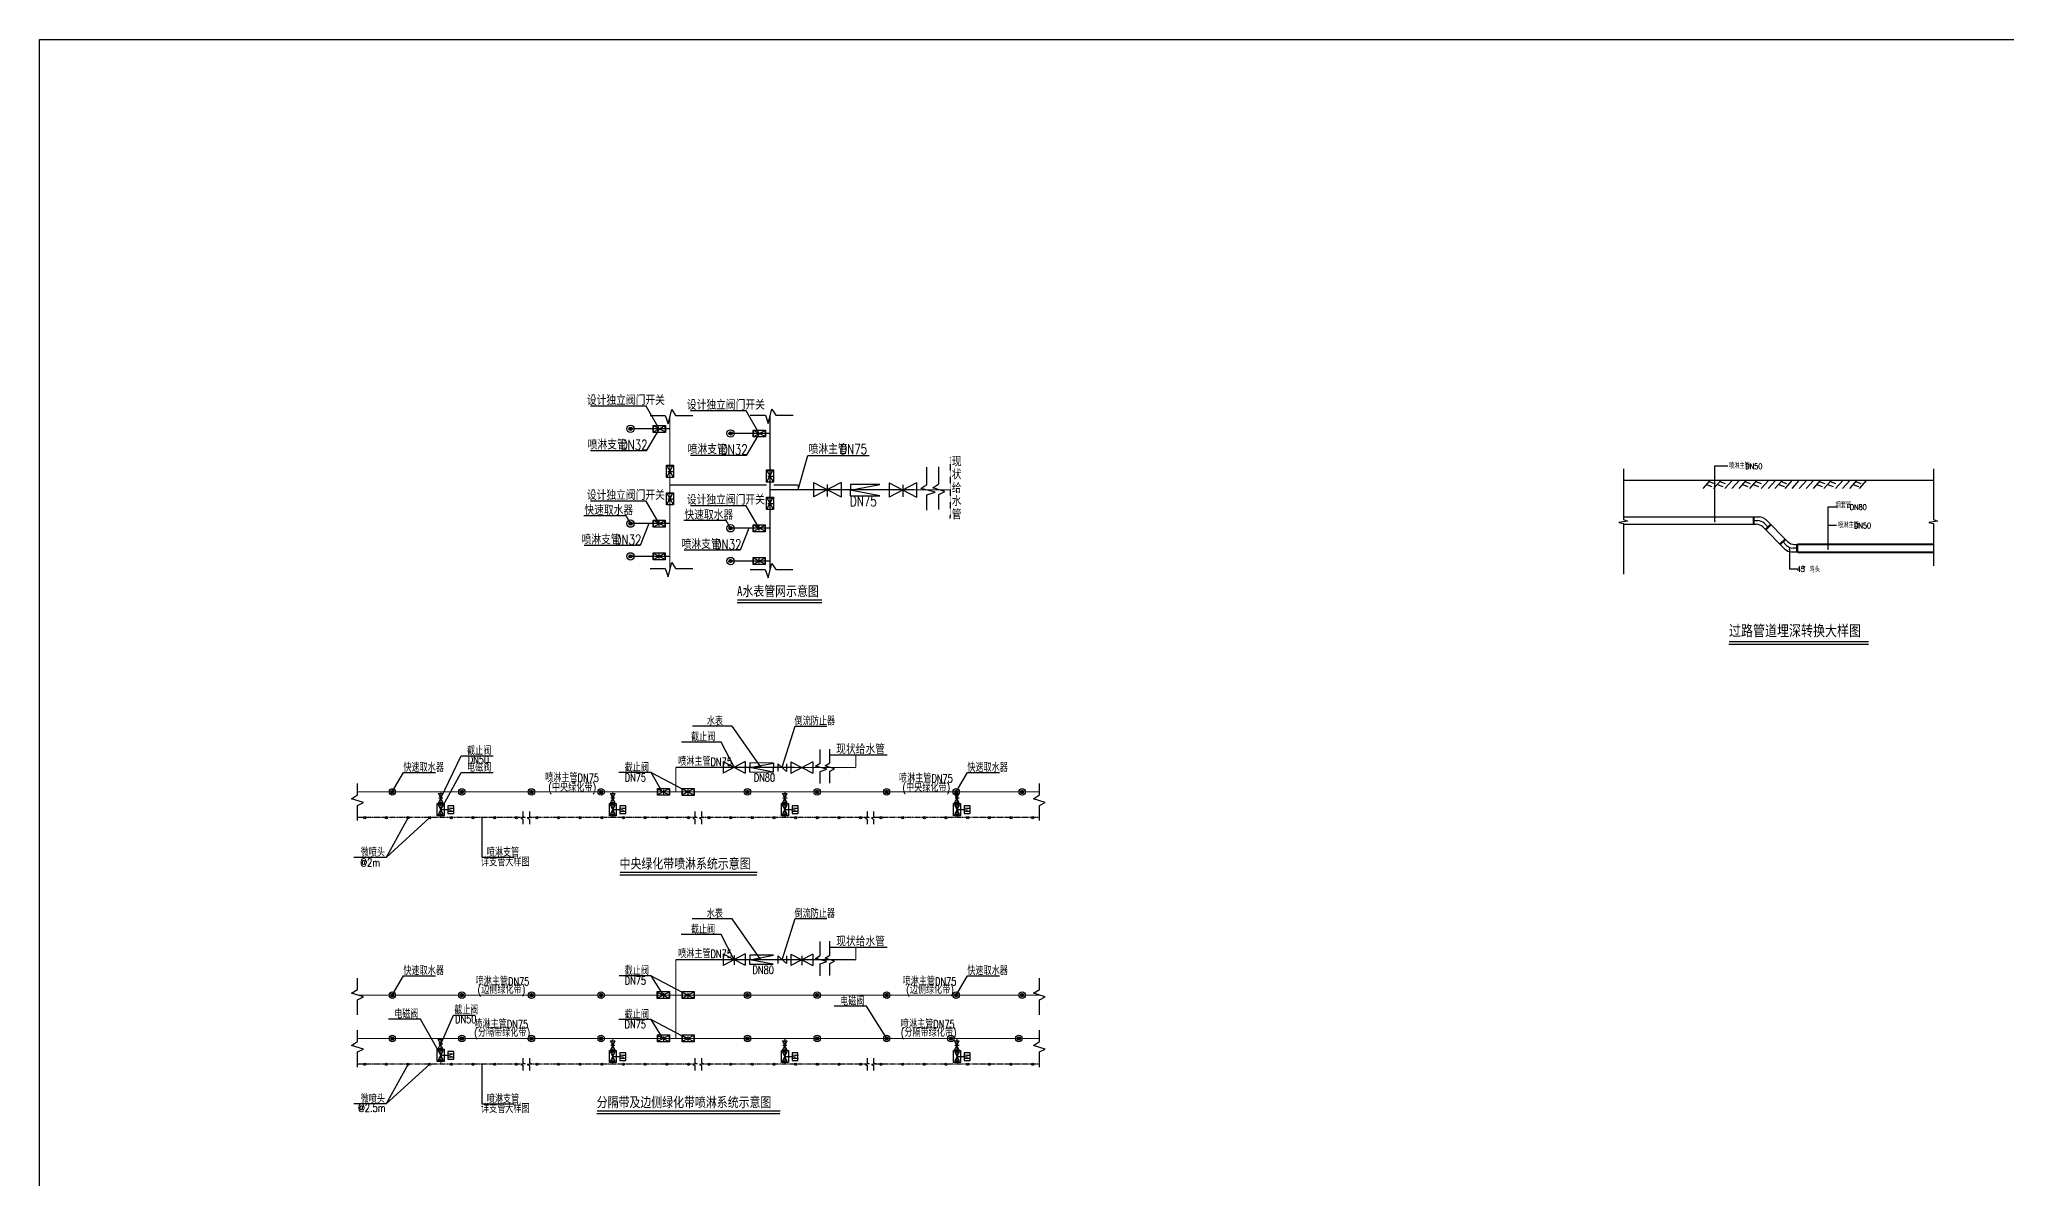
# Model space of a CAD drawing. Extents: x 230931 to 417685, y -478674 to -417189.
# Drawn here: x 274467 to 327573, y -447931 to -417189 of the extents above; entities that cross this region are included whole.
import ezdxf
from ezdxf.enums import TextEntityAlignment as Align

# ---------------------------------------------------------------- set-up
doc = ezdxf.new("R2010")
doc.units = 0
doc.header["$LTSCALE"] = 10
doc.linetypes.add('DASHED2', pattern=[0.375, 0.25, -0.125])
for name, color, linetype in [('G-给水', 1, 'CONTINUOUS'), ('xy', 8, 'CONTINUOUS'), ('供水', 6, 'CONTINUOUS'), ('喷淋', 5, 'CONTINUOUS'), ('喷淋主管', 6, 'CONTINUOUS'), ('喷淋文字', 7, 'CONTINUOUS'), ('喷淋管', 4, 'CONTINUOUS'), ('园建', 1, 'CONTINUOUS'), ('图框', 7, 'CONTINUOUS'), ('文字', 7, 'CONTINUOUS')]:
    doc.layers.add(name, color=color, linetype=linetype)
doc.styles.add('HT', font='SIMHEI.TTF', dxfattribs={"width": 0.8})
doc.styles.add('HZTXT', font='txt_hzdx.shx', dxfattribs={"width": 0.6, "bigfont": 'hztxt.shx'})
doc.styles.add('ROMANE', font='romans.shx', dxfattribs={"width": 0.75, "height": 2, "bigfont": 'hztxt.shx'})
doc.styles.get("Standard").update_dxf_attribs({"font": 'simplex1.shx', "width": 0.7, "bigfont": 'hztxt.shx'})

msp = doc.modelspace()

# ---------------------------------------------------------------- hatches: boundary and pattern name
at = {"layer": '供水'}
h = msp.add_hatch(color=256, dxfattribs=at)
h.paths.add_polyline_path([(297156, -429505), (296358, -429350), (297157, -429202)], flags=16)
h.paths.add_polyline_path([(296358, -429350), (297157, -429202), (297156, -429505)])
h = msp.add_hatch(color=256, dxfattribs=at)
h.paths.add_polyline_path([(294280, -436959), (293642, -436836), (294281, -436717)], flags=16)
h.paths.add_polyline_path([(293642, -436836), (294281, -436717), (294280, -436959)])
h = msp.add_hatch(color=256, dxfattribs=at)
h.paths.add_polyline_path([(294280, -442147), (293642, -442023), (294281, -441905)], flags=16)
h.paths.add_polyline_path([(293642, -442023), (294281, -441905), (294280, -442147)])
at = {"layer": '园建'}
h = msp.add_hatch(dxfattribs=at)
h.set_pattern_fill('ANGLE', color=256, style=0)
h.set_pattern_definition([(0, (0, 5483.088), (0, 6.985), [5.08, -1.905]), (90, (0, 5483.088), (-6.985, 4e-16), [5.08, -1.905])])
edge = h.paths.add_edge_path()
edge.add_arc((283995, -437496), 42.2, 0, 360)
h = msp.add_hatch(dxfattribs=at)
h.set_pattern_fill('ANGLE', color=256, style=0)
h.set_pattern_definition([(0, (1877.967, 5483.088), (0, 6.985), [5.08, -1.905]), (90, (1877.967, 5483.088), (-6.985, 4e-16), [5.08, -1.905])])
edge = h.paths.add_edge_path()
edge.add_arc((285873, -437496), 42.2, 0, 360)
h = msp.add_hatch(dxfattribs=at)
h.set_pattern_fill('ANGLE', color=256, style=0)
h.set_pattern_definition([(0, (3755.934, 5483.088), (0, 6.985), [5.08, -1.905]), (90, (3755.934, 5483.088), (-6.985, 4e-16), [5.08, -1.905])])
edge = h.paths.add_edge_path()
edge.add_arc((287751, -437496), 42.2, 0, 360)
h = msp.add_hatch(dxfattribs=at)
h.set_pattern_fill('ANGLE', color=256, style=0)
h.set_pattern_definition([(0, (5633.9015, 5483.088), (0, 6.985), [5.08, -1.905]), (90, (5633.9015, 5483.088), (-6.985, 4e-16), [5.08, -1.905])])
edge = h.paths.add_edge_path()
edge.add_arc((289629, -437496), 42.2, 0, 360)
h = msp.add_hatch(dxfattribs=at)
h.set_pattern_fill('ANGLE', color=256, style=0)
h.set_pattern_definition([(0, (9589.7075, 5483.088), (0, 6.985), [5.08, -1.905]), (90, (9589.7075, 5483.088), (-6.985, 4e-16), [5.08, -1.905])])
edge = h.paths.add_edge_path()
edge.add_arc((293584, -437496), 42.2, 0, 360)
h = msp.add_hatch(dxfattribs=at)
h.set_pattern_fill('ANGLE', color=256, style=0)
h.set_pattern_definition([(0, (11467.6746, 5483.088), (0, 6.985), [5.08, -1.905]), (90, (11467.6746, 5483.088), (-6.985, 4e-16), [5.08, -1.905])])
edge = h.paths.add_edge_path()
edge.add_arc((295462, -437496), 42.2, 0, 360)
h = msp.add_hatch(dxfattribs=at)
h.set_pattern_fill('ANGLE', color=256, style=0)
h.set_pattern_definition([(0, (13345.642, 5483.088), (0, 6.985), [5.08, -1.905]), (90, (13345.642, 5483.088), (-6.985, 4e-16), [5.08, -1.905])])
edge = h.paths.add_edge_path()
edge.add_arc((297340, -437496), 42.2, 0, 360)
h = msp.add_hatch(dxfattribs=at)
h.set_pattern_fill('ANGLE', color=256, style=0)
h.set_pattern_definition([(0, (15223.609, 5483.088), (0, 6.985), [5.08, -1.905]), (90, (15223.609, 5483.088), (-6.985, 4e-16), [5.08, -1.905])])
edge = h.paths.add_edge_path()
edge.add_arc((299218, -437496), 42.2, 0, 360)
h = msp.add_hatch(dxfattribs=at)
h.set_pattern_fill('ANGLE', color=256, style=0)
h.set_pattern_definition([(0, (17001.0264, 5483.088), (0, 6.985), [5.08, -1.905]), (90, (17001.0264, 5483.088), (-6.985, 4e-16), [5.08, -1.905])])
edge = h.paths.add_edge_path()
edge.add_arc((300996, -437496), 42.2, 0, 360)
h = msp.add_hatch(dxfattribs=at)
h.set_pattern_fill('ANGLE', color=256, style=0)
h.set_pattern_definition([(0, (0, 0), (0, 6.985), [5.08, -1.905]), (90, (0, 0), (-6.985, 4e-16), [5.08, -1.905])])
edge = h.paths.add_edge_path()
edge.add_arc((283995, -442979), 42.2, 0, 360)
h = msp.add_hatch(dxfattribs=at)
h.set_pattern_fill('ANGLE', color=256, style=0)
h.set_pattern_definition([(0, (1877.967, 0), (0, 6.985), [5.08, -1.905]), (90, (1877.967, 0), (-6.985, 4e-16), [5.08, -1.905])])
edge = h.paths.add_edge_path()
edge.add_arc((285873, -442979), 42.2, 0, 360)
h = msp.add_hatch(dxfattribs=at)
h.set_pattern_fill('ANGLE', color=256, style=0)
h.set_pattern_definition([(0, (3755.934, 0), (0, 6.985), [5.08, -1.905]), (90, (3755.934, 0), (-6.985, 4e-16), [5.08, -1.905])])
edge = h.paths.add_edge_path()
edge.add_arc((287751, -442979), 42.2, 0, 360)
h = msp.add_hatch(dxfattribs=at)
h.set_pattern_fill('ANGLE', color=256, style=0)
h.set_pattern_definition([(0, (5633.9015, 0), (0, 6.985), [5.08, -1.905]), (90, (5633.9015, 0), (-6.985, 4e-16), [5.08, -1.905])])
edge = h.paths.add_edge_path()
edge.add_arc((289629, -442979), 42.2, 0, 360)
h = msp.add_hatch(dxfattribs=at)
h.set_pattern_fill('ANGLE', color=256, style=0)
h.set_pattern_definition([(0, (9589.7075, 0), (0, 6.985), [5.08, -1.905]), (90, (9589.7075, 0), (-6.985, 4e-16), [5.08, -1.905])])
edge = h.paths.add_edge_path()
edge.add_arc((293584, -442979), 42.2, 0, 360)
h = msp.add_hatch(dxfattribs=at)
h.set_pattern_fill('ANGLE', color=256, style=0)
h.set_pattern_definition([(0, (11467.6746, 0), (0, 6.985), [5.08, -1.905]), (90, (11467.6746, 0), (-6.985, 4e-16), [5.08, -1.905])])
edge = h.paths.add_edge_path()
edge.add_arc((295462, -442979), 42.2, 0, 360)
h = msp.add_hatch(dxfattribs=at)
h.set_pattern_fill('ANGLE', color=256, style=0)
h.set_pattern_definition([(0, (13345.642, 0), (0, 6.985), [5.08, -1.905]), (90, (13345.642, 0), (-6.985, 4e-16), [5.08, -1.905])])
edge = h.paths.add_edge_path()
edge.add_arc((297340, -442979), 42.2, 0, 360)
h = msp.add_hatch(dxfattribs=at)
h.set_pattern_fill('ANGLE', color=256, style=0)
h.set_pattern_definition([(0, (15223.609, 0), (0, 6.985), [5.08, -1.905]), (90, (15223.609, 0), (-6.985, 4e-16), [5.08, -1.905])])
edge = h.paths.add_edge_path()
edge.add_arc((299218, -442979), 42.2, 0, 360)
h = msp.add_hatch(dxfattribs=at)
h.set_pattern_fill('ANGLE', color=256, style=0)
h.set_pattern_definition([(0, (17001.0264, 0), (0, 6.985), [5.08, -1.905]), (90, (17001.0264, 0), (-6.985, 4e-16), [5.08, -1.905])])
edge = h.paths.add_edge_path()
edge.add_arc((300996, -442979), 42.2, 0, 360)
h = msp.add_hatch(dxfattribs=at)
h.set_pattern_fill('ANGLE', color=256, style=0)
h.set_pattern_definition([(0, (0, -1170.79), (0, 6.985), [5.08, -1.905]), (90, (0, -1170.79), (-6.985, 4e-16), [5.08, -1.905])])
edge = h.paths.add_edge_path()
edge.add_arc((283995, -444150), 42.2, 0, 360)
h = msp.add_hatch(dxfattribs=at)
h.set_pattern_fill('ANGLE', color=256, style=0)
h.set_pattern_definition([(0, (1877.967, -1170.79), (0, 6.985), [5.08, -1.905]), (90, (1877.967, -1170.79), (-6.985, 4e-16), [5.08, -1.905])])
edge = h.paths.add_edge_path()
edge.add_arc((285873, -444150), 42.2, 0, 360)
h = msp.add_hatch(dxfattribs=at)
h.set_pattern_fill('ANGLE', color=256, style=0)
h.set_pattern_definition([(0, (3755.934, -1170.79), (0, 6.985), [5.08, -1.905]), (90, (3755.934, -1170.79), (-6.985, 4e-16), [5.08, -1.905])])
edge = h.paths.add_edge_path()
edge.add_arc((287751, -444150), 42.2, 0, 360)
h = msp.add_hatch(dxfattribs=at)
h.set_pattern_fill('ANGLE', color=256, style=0)
h.set_pattern_definition([(0, (5633.9015, -1170.79), (0, 6.985), [5.08, -1.905]), (90, (5633.9015, -1170.79), (-6.985, 4e-16), [5.08, -1.905])])
edge = h.paths.add_edge_path()
edge.add_arc((289629, -444150), 42.2, 0, 360)
h = msp.add_hatch(dxfattribs=at)
h.set_pattern_fill('ANGLE', color=256, style=0)
h.set_pattern_definition([(0, (9589.7075, -1170.79), (0, 6.985), [5.08, -1.905]), (90, (9589.7075, -1170.79), (-6.985, 4e-16), [5.08, -1.905])])
edge = h.paths.add_edge_path()
edge.add_arc((293584, -444150), 42.2, 0, 360)
h = msp.add_hatch(dxfattribs=at)
h.set_pattern_fill('ANGLE', color=256, style=0)
h.set_pattern_definition([(0, (11467.6746, -1170.79), (0, 6.985), [5.08, -1.905]), (90, (11467.6746, -1170.79), (-6.985, 4e-16), [5.08, -1.905])])
edge = h.paths.add_edge_path()
edge.add_arc((295462, -444150), 42.2, 0, 360)
h = msp.add_hatch(dxfattribs=at)
h.set_pattern_fill('ANGLE', color=256, style=0)
h.set_pattern_definition([(0, (13345.642, -1170.79), (0, 6.985), [5.08, -1.905]), (90, (13345.642, -1170.79), (-6.985, 4e-16), [5.08, -1.905])])
edge = h.paths.add_edge_path()
edge.add_arc((297340, -444150), 42.2, 0, 360)
h = msp.add_hatch(dxfattribs=at)
h.set_pattern_fill('ANGLE', color=256, style=0)
h.set_pattern_definition([(0, (15079.089, -1170.79), (0, 6.985), [5.08, -1.905]), (90, (15079.089, -1170.79), (-6.985, 4e-16), [5.08, -1.905])])
edge = h.paths.add_edge_path()
edge.add_arc((299074, -444150), 42.2, 0, 360)
h = msp.add_hatch(dxfattribs=at)
h.set_pattern_fill('ANGLE', color=256, style=0)
h.set_pattern_definition([(0, (16911.3234, -1170.79), (0, 6.985), [5.08, -1.905]), (90, (16911.3234, -1170.79), (-6.985, 4e-16), [5.08, -1.905])])
edge = h.paths.add_edge_path()
edge.add_arc((300906, -444150), 42.2, 0, 360)
at = {"layer": '图框', "linetype": 'Continuous'}
h = msp.add_hatch(color=256, dxfattribs=at)
edge = h.paths.add_edge_path()
edge.add_arc((290426, -427696), 43.7, 0, 360)
h = msp.add_hatch(color=256, dxfattribs=at)
edge = h.paths.add_edge_path()
edge.add_arc((293126, -427822), 43.7, 0, 360)
h = msp.add_hatch(color=256, dxfattribs=at)
edge = h.paths.add_edge_path()
edge.add_arc((290426, -430256), 43.7, 0, 360)
h = msp.add_hatch(color=256, dxfattribs=at)
edge = h.paths.add_edge_path()
edge.add_arc((293126, -430382), 43.7, 0, 360)
h = msp.add_hatch(color=256, dxfattribs=at)
edge = h.paths.add_edge_path()
edge.add_arc((290426, -431140), 43.7, 0, 360)
h = msp.add_hatch(color=256, dxfattribs=at)
edge = h.paths.add_edge_path()
edge.add_arc((293126, -431266), 43.7, 0, 360)

# ---------------------------------------------------------------- linework, layer by layer
at = {"layer": 'G-给水', "linetype": 'DASHED2', "ltscale": 0.001}
msp.add_line((299054, -428471, -27857075), (299049, -430115, -32366160), dxfattribs=at)
at = {"layer": 'xy'}
for p, q in [((319571, -429086), (319369, -429306)), ((319863, -429086), (319661, -429306)), ((320171, -429086), (319969, -429306)), ((320359, -429086), (320157, -429306)), ((320541, -429086), (320339, -429306)), ((320833, -429086), (320631, -429306)), ((321151, -429086), (320949, -429306)), ((321339, -429086), (321137, -429306)), ((321521, -429086), (321319, -429306)), ((321784, -429086), (321582, -429306)), ((321972, -429086), (321770, -429306)), ((322178, -429086), (321976, -429306)), ((322366, -429086), (322164, -429306)), ((322548, -429086), (322346, -429306)), ((322840, -429086), (322638, -429306)), ((323158, -429086), (322956, -429306)), ((323346, -429086), (323144, -429306)), ((323528, -429086), (323326, -429306)), ((323791, -429086), (323589, -429306)), ((319470, -429196), (319616, -429250)), ((319537, -429123), (319683, -429177)), ((319762, -429196), (319908, -429250)), ((319829, -429123), (319975, -429177)), ((320440, -429196), (320586, -429250)), ((320507, -429123), (320653, -429177)), ((320732, -429196), (320878, -429250)), ((320799, -429123), (320944, -429177)), ((321420, -429196), (321565, -429250)), ((321487, -429123), (321632, -429177)), ((322447, -429196), (322593, -429250)), ((322514, -429123), (322660, -429177)), ((322739, -429196), (322885, -429250)), ((322806, -429123), (322951, -429177)), ((323427, -429196), (323572, -429250)), ((323494, -429123), (323639, -429177))]:
    msp.add_line(p, q, dxfattribs=at)
at = {"layer": '供水'}
for p, q in [((296359, -429199, 0), (296357, -429502, 0)), ((296357, -429502, 0), (297156, -429505, 0)), ((296358, -429350, 0), (297157, -429202, 0)), ((297156, -429505, 0), (296358, -429350, 0)), ((297157, -429202, 0), (296359, -429199, 0)), ((293642, -436715, -3170333), (293641, -436957, -3170333)), ((293641, -436957, -3170333), (294280, -436959, -3170333)), ((294281, -436717, -3170333), (293642, -436715, -3170333)), ((293642, -436836, -3170333), (294281, -436717, -3170333)), ((294280, -436959, -3170333), (293642, -436836, -3170333)), ((293642, -441902, -3170333), (293641, -442144, -3170333)), ((293641, -442144, -3170333), (294280, -442147, -3170333)), ((294281, -441905, -3170333), (293642, -441902, -3170333)), ((293642, -442023, -3170333), (294281, -441905, -3170333)), ((294280, -442147, -3170333), (293642, -442023, -3170333))]:
    msp.add_line(p, q, dxfattribs=at)
at = {"layer": '供水', "elevation": -3170333}
msp.add_lwpolyline([(294281, -436717), (294280, -436959)], dxfattribs=at)
at = {"layer": '喷淋', "color": 0}
for p, q in [((295366, -429146, 0), (296109, -429532, 0)), ((295366, -429146, 0), (295368, -429535, 0)), ((296107, -429143, 0), (295368, -429535, 0)), ((295736, -429202, 0), (295737, -429520, 0)), ((296107, -429143, 0), (296109, -429532, 0)), ((297403, -429155, 0), (298146, -429541, 0)), ((297403, -429155, 0), (297405, -429544, 0)), ((298144, -429152, 0), (297405, -429544, 0)), ((297773, -429211, 0), (297774, -429529, 0)), ((298144, -429152, 0), (298146, -429541, 0)), ((292928, -436678, -3170333), (293522, -436987, -3170333)), ((292928, -436678, -3170333), (292929, -436989, -3170333)), ((293521, -436676, -3170333), (292929, -436989, -3170333)), ((293521, -436676, -3170333), (293522, -436987, -3170333)), ((294752, -436685, -3170333), (295346, -436994, -3170333)), ((294752, -436685, -3170333), (294753, -436996, -3170333)), ((295345, -436683, -3170333), (294753, -436996, -3170333)), ((295345, -436683, -3170333), (295346, -436994, -3170333)), ((292928, -441866, -3170333), (293522, -442174, -3170333)), ((292928, -441866, -3170333), (292929, -442177, -3170333)), ((293521, -441863, -3170333), (292929, -442177, -3170333)), ((293224, -441911, -3170333), (293225, -442165, -3170333)), ((293521, -441863, -3170333), (293522, -442174, -3170333)), ((294752, -441873, -3170333), (295346, -442181, -3170333)), ((294752, -441873, -3170333), (294753, -442184, -3170333)), ((295345, -441870, -3170333), (294753, -442184, -3170333)), ((295047, -441918, -3170333), (295049, -442172, -3170333)), ((295345, -441870, -3170333), (295346, -442181, -3170333))]:
    msp.add_line(p, q, dxfattribs=at)
for points in [[(294634, -436735), (294634, -436942), (294404, -436735), (294404, -436939)], [(294634, -441922), (294634, -442129), (294404, -441922), (294404, -442127)]]:
    msp.add_lwpolyline(points, dxfattribs=at)
at = {"layer": '喷淋主管', "color": 0}
for p, q in [((317229, -429086), (325594, -429086)), ((317229, -430076), (320897, -430076)), ((321670, -430746), (321072, -430149)), ((317231, -430274), (320815, -430274)), ((321588, -430944), (320990, -430347)), ((321763, -431017), (325596, -431017)), ((321845, -430819), (325596, -430819))]:
    msp.add_line(p, q, dxfattribs=at)
for centre, major_axis, start_param, end_param in [((320897, -430324), (-247, 0), 3.925879, 4.711277), ((320815, -430522), (-247, 0), 3.927377, 4.712776), ((321763, -430769), (-248, 0), 0.785192, 1.570591), ((321845, -430571), (-247, 0), 0.784287, 1.569685)]:
    msp.add_ellipse(centre, major_axis=major_axis, ratio=1, start_param=start_param, end_param=end_param, dxfattribs=at)
at = {"layer": '喷淋文字'}
for p, q in [((290954, -427338), (291362, -427338)), ((291362, -427338), (291440, -427566)), ((291440, -427566), (291538, -427179)), ((291538, -427179), (291643, -427338)), ((291643, -427338), (292109, -427338)), ((293656, -427327), (294065, -427327)), ((294065, -427327), (294143, -427556)), ((294143, -427556), (294241, -427169)), ((294241, -427169), (294346, -427327)), ((294346, -427327), (294812, -427327)), ((291034, -427604, -22656312), (291365, -427604, -22656312)), ((291034, -427793, -22656312), (291034, -427604, -22656312)), ((291365, -427793, -22656312), (291034, -427793, -22656312)), ((291356, -427778), (291044, -427616)), ((293734, -427730, -22656312), (294065, -427730, -22656312)), ((293734, -427918, -22656312), (293734, -427730, -22656312)), ((294065, -427918, -22656312), (293734, -427918, -22656312)), ((294057, -427903), (293744, -427741)), ((291393, -429010, -22656312), (291393, -428683, -22656312)), ((291393, -428683, -22656312), (291582, -428683, -22656312)), ((291581, -429010, -22656312), (291393, -429010, -22656312)), ((291408, -429006), (291572, -429005)), ((291582, -428683, -22656312), (291581, -429010, -22656312)), ((294094, -429135, -22656312), (294094, -428809, -22656312)), ((294094, -428809, -22656312), (294282, -428809, -22656312)), ((294282, -428809, -22656312), (294282, -429135, -22656312)), ((298423, -429200, -32366160), (298423, -428734, -32366160)), ((298748, -429186, -32366160), (298748, -428721, -32366160)), ((317229, -428782), (317229, -430145)), ((325594, -428782), (325594, -430145)), ((291393, -429747, -22656312), (291393, -429421, -22656312)), ((291393, -429421, -22656312), (291582, -429421, -22656312)), ((291582, -429421, -22656312), (291581, -429747, -22656312)), ((294282, -429135, -22656312), (294094, -429135, -22656312)), ((294094, -429873, -22656312), (294094, -429546, -22656312)), ((294094, -429546, -22656312), (294282, -429546, -22656312)), ((294109, -429131), (294272, -429130)), ((294282, -429546, -22656312), (294282, -429873, -22656312)), ((298265, -429305, -32366160), (298423, -429200, -32366160)), ((298651, -429403, -32366160), (298265, -429305, -32366160)), ((298423, -429481, -32366160), (298651, -429403, -32366160)), ((298423, -429889, -32366160), (298423, -429481, -32366160)), ((298589, -429292, -32366160), (298748, -429186, -32366160)), ((298908, -429390, -32366160), (298589, -429292, -32366160)), ((298748, -429467, -32366160), (298908, -429390, -32366160)), ((298748, -429876, -32366160), (298748, -429467, -32366160)), ((291581, -429747, -22656312), (291393, -429747, -22656312)), ((291408, -429743, 0), (291572, -429742, 0)), ((294282, -429873, -22656312), (294094, -429873, -22656312)), ((294109, -429869, 0), (294272, -429868, 0)), ((317229, -430145), (317340, -430187)), ((320726, -430076), (320726, -430274)), ((320751, -430076), (320751, -430274)), ((325594, -430145), (325705, -430187)), ((291034, -430164, -22656312), (291360, -430164, -22656312)), ((291034, -430352, -22656312), (291034, -430164, -22656312)), ((291360, -430352, -22656312), (291034, -430352, -22656312)), ((291356, -430337, 0), (291355, -430174, 0)), ((291360, -430164, -22656312), (291360, -430352, -22656312)), ((293734, -430289, -22656312), (294061, -430289, -22656312)), ((293734, -430478, -22656312), (293734, -430289, -22656312)), ((294061, -430478, -22656312), (293734, -430478, -22656312)), ((294057, -430463, 0), (294056, -430299, 0)), ((294061, -430289, -22656312), (294061, -430478, -22656312)), ((317340, -430187), (317106, -430226)), ((317106, -430226), (317231, -430250)), ((317231, -430250), (317231, -431618)), ((320751, -430175), (320856, -430175)), ((321125, -430342), (321031, -430248)), ((321195, -430272), (321055, -430412)), ((321213, -430289), (321073, -430429)), ((321451, -430804), (321591, -430664)), ((321469, -430821), (321609, -430681)), ((325705, -430187), (325471, -430226)), ((325471, -430226), (325596, -430250)), ((325596, -430250), (325596, -431393)), ((291034, -431048, -22656312), (291360, -431048, -22656312)), ((291034, -431236, -22656312), (291034, -431048, -22656312)), ((291356, -431221, 0), (291355, -431057, 0)), ((291360, -431048, -22656312), (291360, -431236, -22656312)), ((293734, -431173, -22656312), (294061, -431173, -22656312)), ((293734, -431361, -22656312), (293734, -431173, -22656312)), ((294057, -431346, 0), (294056, -431183, 0)), ((294061, -431173, -22656312), (294061, -431361, -22656312)), ((321539, -430751), (321633, -430845)), ((321913, -430918), (321808, -430918)), ((321913, -431017), (321913, -430819)), ((321938, -431038), (321938, -430798)), ((321938, -430798), (325596, -430798)), ((321938, -431038), (325596, -431038)), ((290954, -431463, 0), (291362, -431463, 0)), ((291360, -431236, -22656312), (291034, -431236, -22656312)), ((291362, -431463, 0), (291440, -431692, 0)), ((291440, -431692, 0), (291538, -431305, 0)), ((291538, -431305, 0), (291643, -431463, 0)), ((291643, -431463, 0), (292109, -431463, 0)), ((293654, -431495, 0), (294063, -431495, 0)), ((294061, -431361, -22656312), (293734, -431361, -22656312)), ((294063, -431495, 0), (294141, -431723, 0)), ((294141, -431723, 0), (294239, -431336, 0)), ((294239, -431336, 0), (294344, -431495, 0)), ((294344, -431495, 0), (294810, -431495, 0)), ((295546, -436721, -29063261), (295546, -436348, -29063261)), ((295805, -436710, -29063261), (295805, -436338, -29063261)), ((295419, -436805, -29063261), (295546, -436721, -29063261)), ((295728, -436884, -29063261), (295419, -436805, -29063261)), ((295546, -436946, -29063261), (295728, -436884, -29063261)), ((295546, -437273, -29063261), (295546, -436946, -29063261)), ((295679, -436795, -29063261), (295805, -436710, -29063261)), ((295933, -436873, -29063261), (295679, -436795, -29063261)), ((295805, -436935, -29063261), (295933, -436873, -29063261)), ((295805, -437262, -29063261), (295805, -436935, -29063261)), ((282895, -437682), (283054, -437577)), ((283054, -437577), (283054, -437270)), ((291152, -437400, -22656312), (291478, -437400, -22656312)), ((291152, -437588, -22656312), (291152, -437400, -22656312)), ((291478, -437588, -22656312), (291152, -437588, -22656312)), ((291156, -437415), (291157, -437578)), ((291478, -437400, -22656312), (291478, -437588, -22656312)), ((291815, -437401, -22656312), (292141, -437401, -22656312)), ((291815, -437589, -22656312), (291815, -437401, -22656312)), ((292141, -437589, -22656312), (291815, -437589, -22656312)), ((291819, -437416), (291820, -437579)), ((292141, -437401, -22656312), (292141, -437589, -22656312)), ((301302, -437682), (301461, -437577)), ((301461, -437577), (301461, -437270)), ((283213, -437780), (282895, -437682)), ((283054, -437858), (283213, -437780)), ((283054, -438267), (283054, -437858)), ((285208, -438139), (285208, -437812)), ((285208, -437812), (285396, -437812)), ((285396, -437812), (285396, -438139)), ((289854, -438139), (289854, -437812)), ((289854, -437812), (290042, -437812)), ((290042, -437812), (290042, -438139)), ((294500, -438139), (294500, -437812)), ((294500, -437812), (294688, -437812)), ((294688, -437812), (294688, -438139)), ((299145, -438139), (299145, -437812)), ((299145, -437812), (299333, -437812)), ((299333, -437812), (299333, -438139)), ((301620, -437780), (301302, -437682)), ((301461, -437858), (301620, -437780)), ((301461, -438267), (301461, -437858)), ((285396, -438139), (285208, -438139)), ((290042, -438139), (289854, -438139)), ((294688, -438139), (294500, -438139)), ((299333, -438139), (299145, -438139)), ((295546, -441909, -29063261), (295546, -441536, -29063261)), ((295805, -441898, -29063261), (295805, -441525, -29063261)), ((295419, -441993, -29063261), (295546, -441909, -29063261)), ((295728, -442071, -29063261), (295419, -441993, -29063261)), ((295546, -442133, -29063261), (295728, -442071, -29063261)), ((295546, -442460, -29063261), (295546, -442133, -29063261)), ((295679, -441982, -29063261), (295805, -441898, -29063261)), ((295933, -442061, -29063261), (295679, -441982, -29063261)), ((295805, -442123, -29063261), (295933, -442061, -29063261)), ((295805, -442450, -29063261), (295805, -442123, -29063261)), ((282895, -442930), (283054, -442825)), ((283054, -442825), (283054, -442518)), ((291148, -442883, -22656312), (291478, -442883, -22656312)), ((291148, -443071, -22656312), (291148, -442883, -22656312)), ((291156, -442898), (291157, -443062)), ((291478, -442883, -22656312), (291478, -443071, -22656312)), ((291815, -442884, -22656312), (292141, -442884, -22656312)), ((291815, -443072, -22656312), (291815, -442884, -22656312)), ((291819, -442899), (291820, -443062)), ((292141, -442884, -22656312), (292141, -443072, -22656312)), ((301302, -442930), (301461, -442825)), ((301461, -442825), (301461, -442518)), ((283213, -443028), (282895, -442930)), ((283054, -443106), (283213, -443028)), ((283054, -443515), (283054, -443106)), ((291478, -443071, -22656312), (291148, -443071, -22656312)), ((292141, -443072, -22656312), (291815, -443072, -22656312)), ((301620, -443028), (301302, -442930)), ((301461, -443106), (301620, -443028)), ((301461, -443515), (301461, -443106)), ((283054, -444231), (283054, -443924)), ((301461, -444231), (301461, -443924)), ((282895, -444336), (283054, -444231)), ((283213, -444434), (282895, -444336)), ((283054, -444512), (283213, -444434)), ((285208, -444766), (285208, -444440)), ((285208, -444440), (285396, -444440)), ((285396, -444440), (285396, -444766)), ((289854, -444801), (289854, -444475)), ((289854, -444475), (290042, -444475)), ((290042, -444475), (290042, -444801)), ((291152, -444054, -22656312), (291478, -444054, -22656312)), ((291152, -444242, -22656312), (291152, -444054, -22656312)), ((291478, -444242, -22656312), (291152, -444242, -22656312)), ((291156, -444069), (291157, -444232)), ((291478, -444054, -22656312), (291478, -444242, -22656312)), ((291815, -444054, -22656312), (292141, -444054, -22656312)), ((291815, -444243, -22656312), (291815, -444054, -22656312)), ((292141, -444243, -22656312), (291815, -444243, -22656312)), ((291819, -444070), (291820, -444233)), ((292141, -444054, -22656312), (292141, -444243, -22656312)), ((294499, -444801), (294499, -444475)), ((294499, -444475), (294688, -444475)), ((294688, -444475), (294688, -444801)), ((299145, -444801), (299145, -444475)), ((299145, -444475), (299333, -444475)), ((299333, -444475), (299333, -444801)), ((301302, -444336), (301461, -444231)), ((301620, -444434), (301302, -444336)), ((301461, -444512), (301620, -444434)), ((283054, -444921), (283054, -444512)), ((285396, -444766), (285208, -444766)), ((290042, -444801), (289854, -444801)), ((294688, -444801), (294499, -444801)), ((299333, -444801), (299145, -444801)), ((301461, -444921), (301461, -444512))]:
    msp.add_line(p, q, dxfattribs=at)
at = {"layer": '喷淋文字', "color": 2}
for p, q in [((319693, -430191), (319693, -428697)), ((319693, -428697), (320044, -428697)), ((322753, -430934), (322753, -429800)), ((322753, -429800), (322983, -429800)), ((322753, -430299), (322983, -430299)), ((321713, -430948), (321713, -431476)), ((321713, -431476), (321925, -431476))]:
    msp.add_line(p, q, dxfattribs=at)
at = {"layer": '喷淋文字', "ltscale": 0.8}
for p, q in [((293306, -432383, 0), (295589, -432383, 0)), ((293314, -432311, 0), (295593, -432311, 0)), ((320069, -433512), (323839, -433512)), ((320078, -433433), (323843, -433433)), ((290145, -439664), (293843, -439664)), ((290137, -439736), (293839, -439736)), ((289520, -446173), (294459, -446173)), ((289527, -446101), (294463, -446101))]:
    msp.add_line(p, q, dxfattribs=at)
at = {"layer": '喷淋文字', "color": 2}
for points in [[(291199, -427696), (290848, -427090), (289341, -427090)], [(293900, -427822), (293548, -427216), (292042, -427216)], [(291199, -427696), (290848, -428289), (289341, -428289)], [(293900, -427822), (293548, -428415), (292042, -428415)]]:
    msp.add_lwpolyline(points, dxfattribs=at)
at = {"layer": '喷淋文字'}
for points in [[(291355, -427614), (291356, -427778)], [(294056, -427740), (294057, -427903)], [(285239, -437537), (285366, -437537)], [(285366, -437792), (285239, -437537)], [(285239, -437792), (285366, -437537)], [(289885, -437537), (290011, -437537)], [(290011, -437792), (289885, -437537)], [(289885, -437792), (290011, -437537)], [(294530, -437537), (294657, -437537)], [(294657, -437792), (294530, -437537)], [(294530, -437792), (294657, -437537)], [(299175, -437537), (299301, -437537)], [(299301, -437792), (299175, -437537)], [(299175, -437792), (299301, -437537)], [(285366, -437792), (285239, -437792)], [(285366, -438102), (285239, -437846)], [(285239, -438102), (285366, -437846)], [(285239, -437846), (285366, -437846)], [(285366, -438102), (285239, -438102)], [(285360, -437664), (285249, -437664)], [(285302, -437974), (285494, -437974)], [(287519, -438023), (287519, -438156), (287578, -438182), (287463, -438199), (287519, -438227), (287519, -438362)], [(287694, -438023), (287694, -438156), (287753, -438182), (287639, -438199), (287694, -438227), (287694, -438362)], [(290011, -437792), (289885, -437792)], [(289885, -437846), (290012, -437846)], [(290012, -438102), (289885, -437846)], [(289885, -438102), (290012, -437846)], [(290012, -438102), (289885, -438102)], [(290006, -437664), (289895, -437664)], [(289948, -437974), (290140, -437974)], [(292164, -438023), (292164, -438156), (292223, -438182), (292109, -438199), (292164, -438227), (292164, -438362)], [(292340, -438023), (292340, -438156), (292399, -438182), (292284, -438199), (292340, -438227), (292340, -438362)], [(294657, -437792), (294530, -437792)], [(294530, -437846), (294657, -437846)], [(294657, -438102), (294530, -437846)], [(294530, -438102), (294657, -437846)], [(294657, -438102), (294530, -438102)], [(294651, -437664), (294541, -437664)], [(294594, -437974), (294786, -437974)], [(296810, -438023), (296810, -438156), (296869, -438182), (296755, -438199), (296810, -438227), (296810, -438362)], [(296985, -438023), (296985, -438156), (297045, -438182), (296930, -438199), (296985, -438227), (296985, -438362)], [(299301, -437792), (299175, -437792)], [(299176, -437846), (299303, -437846)], [(299303, -438102), (299176, -437846)], [(299176, -438102), (299303, -437846)], [(299303, -438102), (299176, -438102)], [(299296, -437664), (299185, -437664)], [(299240, -437974), (299431, -437974)], [(285237, -444175), (285363, -444175)], [(285363, -444430), (285237, -444175)], [(285237, -444430), (285363, -444175)], [(285363, -444430), (285237, -444430)], [(285239, -444474), (285366, -444474)], [(285366, -444730), (285239, -444474)], [(285239, -444730), (285366, -444474)], [(285358, -444303), (285247, -444303)], [(289882, -444210), (290009, -444210)], [(290009, -444465), (289882, -444210)], [(289882, -444465), (290009, -444210)], [(290009, -444465), (289882, -444465)], [(290003, -444338), (289893, -444338)], [(294528, -444210), (294655, -444210)], [(294655, -444465), (294528, -444210)], [(294528, -444465), (294655, -444210)], [(294655, -444465), (294528, -444465)], [(294649, -444338), (294538, -444338)], [(299174, -444210), (299300, -444210)], [(299300, -444465), (299174, -444210)], [(299174, -444465), (299300, -444210)], [(299300, -444465), (299174, -444465)], [(299295, -444338), (299184, -444338)], [(285366, -444730), (285239, -444730)], [(285302, -444602), (285494, -444602)], [(287519, -444677), (287519, -444810), (287578, -444836), (287463, -444853), (287519, -444881), (287519, -445016)], [(287694, -444677), (287694, -444810), (287753, -444836), (287639, -444853), (287694, -444881), (287694, -445016)], [(289885, -444509), (290011, -444509)], [(290011, -444764), (289885, -444509)], [(289885, -444764), (290011, -444509)], [(290011, -444764), (289885, -444764)], [(289948, -444637), (290140, -444637)], [(292164, -444677), (292164, -444810), (292223, -444836), (292109, -444853), (292164, -444881), (292164, -445016)], [(292340, -444677), (292340, -444810), (292399, -444836), (292284, -444853), (292340, -444881), (292340, -445016)], [(294530, -444509), (294657, -444509)], [(294657, -444764), (294530, -444509)], [(294530, -444764), (294657, -444509)], [(294657, -444764), (294530, -444764)], [(294594, -444637), (294786, -444637)], [(296810, -444677), (296810, -444810), (296869, -444836), (296755, -444853), (296810, -444881), (296810, -445016)], [(296985, -444677), (296985, -444810), (297045, -444836), (296930, -444853), (296985, -444881), (296985, -445016)], [(299176, -444509), (299303, -444509)], [(299303, -444764), (299176, -444509)], [(299176, -444764), (299303, -444509)], [(299303, -444764), (299176, -444764)], [(299239, -444637), (299431, -444637)]]:
    msp.add_lwpolyline(points, dxfattribs=at)
at = {"layer": '喷淋文字', "elevation": -22656312}
for points in [[(291365, -427604), (291365, -427793)], [(294065, -427730), (294065, -427918)]]:
    msp.add_lwpolyline(points, dxfattribs=at)
at = {"layer": '喷淋文字', "color": 2}
for points, elevation in [([(294948, -429339), (295212, -428418), (296864, -428418)], -31832006), ([(290426, -430256), (290304, -430046), (289166, -430046)], 0), ([(291199, -430256), (290848, -429650), (289341, -429650)], 0), ([(293900, -430382), (293548, -429776), (292042, -429776)], 0), ([(290915, -430256), (290682, -430849), (289175, -430849)], 0), ([(293126, -430382), (293004, -430172), (291866, -430172)], 0), ([(293615, -430382), (293382, -430974), (291876, -430974)], 0)]:
    msp.add_lwpolyline(points, dxfattribs=dict(at, elevation=elevation))
at = {"layer": '喷淋文字'}
for points in [[(285494, -438078), (285655, -438078), (285655, -437870), (285494, -437870)], [(290140, -438078), (290301, -438078), (290301, -437870), (290140, -437870)], [(294786, -438078), (294947, -438078), (294947, -437870), (294786, -437870)], [(299431, -438078), (299592, -438078), (299592, -437870), (299431, -437870)], [(285494, -444706), (285655, -444706), (285655, -444498), (285494, -444498)], [(290140, -444741), (290301, -444741), (290301, -444533), (290140, -444533)], [(294786, -444741), (294946, -444741), (294946, -444533), (294786, -444533)], [(299431, -444741), (299592, -444741), (299592, -444533), (299431, -444533)]]:
    msp.add_lwpolyline(points, close=True, dxfattribs=at)
at = {"layer": '喷淋文字', "ltscale": 0.8}
msp.add_circle((322106, -431425), 10.8, dxfattribs=at)
at = {"layer": '喷淋文字'}
for centre, major_axis, start_param, end_param in [((319693, -430191), (-6.23, -5.41), 2.427042, 5.568634), ((319693, -430191), (-6.23, -5.41), -0.714551, 2.427042), ((320856, -430423), (-247, 0), 3.928352, 4.713751), ((321808, -430670), (-248, 0), 0.785192, 1.570591), ((321713, -430948), (-6.23, -5.41), 2.427042, 5.568634), ((321713, -430948), (-6.23, -5.41), -0.714551, 2.427042), ((322753, -430798), (-6.23, -5.41), 2.427042, 5.568634), ((322753, -430798), (-6.23, -5.41), -0.714551, 2.427042), ((322753, -430934), (-6.23, -5.41), 2.427042, 5.568634), ((322753, -430934), (-6.23, -5.41), -0.714551, 2.427042)]:
    msp.add_ellipse(centre, major_axis=major_axis, ratio=1, start_param=start_param, end_param=end_param, dxfattribs=at)
at = {"layer": '喷淋管', "color": 0}
for p, q in [((291045, -427779), (291044, -427616)), ((291045, -427779), (291355, -427614)), ((293745, -427905), (293744, -427741)), ((293745, -427905), (294056, -427740)), ((291407, -428694), (291570, -428693)), ((291407, -428694), (291572, -429005)), ((291408, -429006), (291570, -428693)), ((291432, -428850), (291565, -428850)), ((294107, -428820), (294271, -428819)), ((294107, -428820), (294272, -429130)), ((294109, -429131), (294271, -428819)), ((294132, -428976), (294266, -428975)), ((291407, -429432, 0), (291570, -429431, 0)), ((291407, -429432, 0), (291572, -429742, 0)), ((291408, -429743, 0), (291570, -429431, 0)), ((291432, -429588, 0), (291565, -429587, 0)), ((294107, -429557, 0), (294271, -429556, 0)), ((294107, -429557, 0), (294272, -429868, 0)), ((294109, -429869, 0), (294271, -429556, 0)), ((294132, -429713, 0), (294266, -429713, 0)), ((291356, -430337, 0), (291044, -430175, 0)), ((291045, -430339, 0), (291044, -430175, 0)), ((291045, -430339, 0), (291355, -430174, 0)), ((291201, -430314, 0), (291200, -430180, 0)), ((294057, -430463, 0), (293744, -430301, 0)), ((293745, -430464, 0), (293744, -430301, 0)), ((293745, -430464, 0), (294056, -430299, 0)), ((293901, -430439, 0), (293901, -430306, 0)), ((291356, -431221, 0), (291044, -431059, 0)), ((291045, -431222, 0), (291044, -431059, 0)), ((291045, -431222, 0), (291355, -431057, 0)), ((291201, -431197, 0), (291200, -431064, 0)), ((294057, -431346, 0), (293744, -431185, 0)), ((293745, -431348, 0), (293744, -431185, 0)), ((293745, -431348, 0), (294056, -431183, 0)), ((293901, -431323, 0), (293901, -431189, 0)), ((291156, -437415), (291468, -437577)), ((291467, -437413), (291157, -437578)), ((291311, -437439), (291312, -437572)), ((291467, -437413), (291468, -437577)), ((291819, -437416), (292131, -437577)), ((292130, -437414), (291820, -437579)), ((291974, -437439), (291975, -437572)), ((292130, -437414), (292131, -437577)), ((291156, -442898), (291468, -443060)), ((291467, -442897), (291157, -443062)), ((291467, -442897), (291468, -443060)), ((291819, -442899), (292131, -443060)), ((292130, -442897), (291820, -443062)), ((292130, -442897), (292131, -443060)), ((291311, -442922), (291312, -443055)), ((291974, -442922), (291975, -443056)), ((291156, -444069), (291468, -444231)), ((291467, -444067), (291157, -444232)), ((291311, -444092), (291312, -444226)), ((291467, -444067), (291468, -444231)), ((291819, -444070), (292131, -444231)), ((292130, -444068), (291820, -444233)), ((291974, -444093), (291975, -444226)), ((292130, -444068), (292131, -444231))]:
    msp.add_line(p, q, dxfattribs=at)
at = {"layer": '喷淋管', "color": 5}
for p, q in [((294190, -429339, 0), (299051, -429342, -30212938)), ((291649, -436832, 0), (296510, -436835, -30212938)), ((291649, -442020, 0), (296510, -442023, -30212938))]:
    msp.add_line(p, q, dxfattribs=at)
at = {"layer": '喷淋管', "color": 5, "const_width": 30}
for points in [[(291489, -429213), (291489, -427373)], [(294190, -429339), (294190, -427364)], [(294099, -429214), (291489, -429213)], [(294948, -429339), (294190, -429339)], [(294948, -429214), (294285, -429214)], [(294948, -429214), (294948, -429339)], [(292407, -436832), (291649, -436832)], [(291649, -436832), (291649, -437496)], [(291649, -437496), (283054, -437496)], [(291649, -437496), (301461, -437496)], [(292407, -442020), (291649, -442020)], [(291649, -442020), (291649, -444150)], [(291649, -442979), (301461, -442979)], [(291649, -444150), (283054, -444150)], [(291649, -444150), (301461, -444150)]]:
    msp.add_lwpolyline(points, dxfattribs=at)
at = {"layer": '喷淋管', "color": 5, "const_width": 30, "elevation": 0}
for points in [[(291489, -429213), (291489, -431498)], [(294190, -429339), (294190, -431530)], [(294190, -429339), (299051, -429342)], [(296510, -436835), (296510, -436493)], [(291649, -436832), (296510, -436835)], [(296510, -442023), (296510, -441681)], [(291649, -442020), (296510, -442023)]]:
    msp.add_lwpolyline(points, dxfattribs=at)
at = {"layer": '喷淋管', "color": 5, "linetype": 'DASHED2', "ltscale": 10, "const_width": 30}
for points in [[(285302, -437496), (285302, -438190)], [(289948, -437496), (289948, -438190)], [(294594, -437496), (294594, -438190)], [(299239, -437496), (299239, -438190)], [(285302, -444150), (285302, -444844)], [(289948, -444150), (289948, -444844)], [(294594, -444150), (294594, -444844)], [(299239, -444150), (299239, -444844)]]:
    msp.add_lwpolyline(points, dxfattribs=at)
at = {"layer": '喷淋管', "color": 5, "linetype": 'DASHED2', "const_width": 30}
msp.add_lwpolyline([(291649, -442979), (283054, -442979)], dxfattribs=at)
at = {"layer": '园建'}
msp.add_lwpolyline([(274467, -417189), (383197, -417189), (383197, -478674), (274467, -478674)], close=True, dxfattribs=at)
at = {"layer": '园建', "elevation": 0}
for points in [[(295805, -436493), (297357, -436493)], [(295805, -441681), (297357, -441681)]]:
    msp.add_lwpolyline(points, dxfattribs=at)
at = {"layer": '园建', "linetype": 'DASHED2', "ltscale": 10}
for points in [[(287523, -438190), (283054, -438190)], [(292168, -438190), (287699, -438190)], [(296812, -438190), (292345, -438190)], [(301461, -438190), (296991, -438190)], [(287523, -444844), (283054, -444844)], [(292168, -444844), (287699, -444844)], [(296812, -444844), (292345, -444844)], [(301461, -444844), (296991, -444844)]]:
    msp.add_lwpolyline(points, dxfattribs=at)
at = {"layer": '园建'}
for centre, radius in [((283995, -437496), 87.1), ((283995, -437496), 42.2), ((285873, -437496), 87.1), ((285873, -437496), 42.2), ((287751, -437496), 87.1), ((287751, -437496), 42.2), ((289629, -437496), 87.1), ((289629, -437496), 42.2), ((293584, -437496), 87.1), ((293584, -437496), 42.2), ((295462, -437496), 87.1), ((295462, -437496), 42.2), ((297340, -437496), 87.1), ((297340, -437496), 42.2), ((299218, -437496), 87.1), ((299218, -437496), 42.2), ((300996, -437496), 87.1), ((300996, -437496), 42.2), ((283250, -438190), 29.7), ((283835, -438190), 29.7), ((284420, -438190), 29.7), ((285005, -438190), 29.7), ((285590, -438190), 29.7), ((286175, -438190), 29.7), ((286760, -438190), 29.7), ((287345, -438190), 29.7), ((287896, -438190), 29.7), ((288481, -438190), 29.7), ((289066, -438190), 29.7), ((289651, -438190), 29.7), ((290236, -438190), 29.7), ((290821, -438190), 29.7), ((291406, -438190), 29.7), ((291991, -438190), 29.7), ((292542, -438190), 29.7), ((293127, -438190), 29.7), ((293712, -438190), 29.7), ((294297, -438190), 29.7), ((294882, -438190), 29.7), ((295467, -438190), 29.7), ((296052, -438190), 29.7), ((296637, -438190), 29.7), ((297187, -438190), 29.7), ((297772, -438190), 29.7), ((298357, -438190), 29.7), ((298942, -438190), 29.7), ((299527, -438190), 29.7), ((300112, -438190), 29.7), ((300697, -438190), 29.7), ((301282, -438190), 29.7), ((283995, -442979), 87.1), ((285873, -442979), 87.1), ((287751, -442979), 87.1), ((289629, -442979), 87.1), ((293584, -442979), 87.1), ((295462, -442979), 87.1), ((297340, -442979), 87.1), ((299218, -442979), 87.1), ((300996, -442979), 87.1), ((283995, -442979), 42.2), ((285873, -442979), 42.2), ((287751, -442979), 42.2), ((289629, -442979), 42.2), ((293584, -442979), 42.2), ((295462, -442979), 42.2), ((297340, -442979), 42.2), ((299218, -442979), 42.2), ((300996, -442979), 42.2), ((283995, -444150), 87.1), ((283995, -444150), 42.2), ((285873, -444150), 87.1), ((285873, -444150), 42.2), ((287751, -444150), 87.1), ((287751, -444150), 42.2), ((289629, -444150), 87.1), ((289629, -444150), 42.2), ((293584, -444150), 87.1), ((293584, -444150), 42.2), ((295462, -444150), 87.1), ((295462, -444150), 42.2), ((297340, -444150), 87.1), ((297340, -444150), 42.2), ((299074, -444150), 87.1), ((299074, -444150), 42.2), ((300906, -444150), 87.1), ((300906, -444150), 42.2), ((283250, -444844), 29.7), ((283835, -444844), 29.7), ((284420, -444844), 29.7), ((285005, -444844), 29.7), ((285590, -444844), 29.7), ((286175, -444844), 29.7), ((286760, -444844), 29.7), ((287345, -444844), 29.7), ((287896, -444844), 29.7), ((288481, -444844), 29.7), ((289066, -444844), 29.7), ((289651, -444844), 29.7), ((290236, -444844), 29.7), ((290821, -444844), 29.7), ((291406, -444844), 29.7), ((291991, -444844), 29.7), ((292542, -444844), 29.7), ((293127, -444844), 29.7), ((293712, -444844), 29.7), ((294297, -444844), 29.7), ((294882, -444844), 29.7), ((295467, -444844), 29.7), ((296052, -444844), 29.7), ((296637, -444844), 29.7), ((297187, -444844), 29.7), ((297772, -444844), 29.7), ((298357, -444844), 29.7), ((298942, -444844), 29.7), ((299527, -444844), 29.7), ((300112, -444844), 29.7), ((300697, -444844), 29.7), ((301282, -444844), 29.7)]:
    msp.add_circle(centre, radius, dxfattribs=at)
at = {"layer": '图框', "linetype": 'Continuous'}
for points in [[(291489, -427696), (290426, -427696)], [(294190, -427822), (293126, -427822)]]:
    msp.add_lwpolyline(points, dxfattribs=at)
at = {"layer": '图框', "linetype": 'Continuous', "elevation": 0}
for points in [[(291489, -430256), (290426, -430256)], [(294190, -430382), (293126, -430382)], [(291489, -431140), (290426, -431140)], [(294190, -431266), (293126, -431266)]]:
    msp.add_lwpolyline(points, dxfattribs=at)
at = {"layer": '图框', "linetype": 'Continuous'}
for centre, radius in [((290426, -427696), 99.6), ((290426, -427696), 43.7), ((293126, -427822), 99.6), ((293126, -427822), 43.7), ((290426, -430256, 0), 99.6), ((290426, -430256, 0), 43.7), ((293126, -430382, 0), 99.6), ((293126, -430382, 0), 43.7), ((290426, -431140, 0), 99.6), ((290426, -431140, 0), 43.7), ((293126, -431266, 0), 99.6), ((293126, -431266, 0), 43.7)]:
    msp.add_circle(centre, radius, dxfattribs=at)
at = {"layer": '文字'}
for points in [[(293949, -436833), (293171, -435726), (292095, -435726)], [(285302, -437664), (285852, -436522), (286716, -436522)], [(283995, -437496), (284299, -436973), (285164, -436973)], [(285302, -437975), (285852, -436973), (286716, -436973)], [(291283, -437496), (290979, -436973), (290114, -436973)], [(290979, -436973), (291975, -437496)], [(299218, -437496), (299523, -436973), (300387, -436973)], [(284420, -438190), (283825, -439262), (282960, -439262)], [(283825, -439262), (285005, -438190)], [(286414, -438190), (286414, -439259), (287285, -439259)], [(294519, -442026), (294869, -440914), (295722, -440914)], [(293222, -442026), (292871, -441343), (291795, -441343)], [(283995, -442979), (284299, -442457), (285164, -442457)], [(291312, -442980), (290980, -442457), (290115, -442457)], [(290980, -442457), (291976, -442980)], [(299218, -442979), (299523, -442457), (300387, -442457)], [(297340, -444150), (296791, -443280), (295926, -443280)], [(285302, -444602), (284753, -443627), (283888, -443627)], [(285302, -444307), (285650, -443516), (286231, -443516)], [(291310, -444159), (290978, -443637), (290113, -443637)], [(290978, -443637), (291975, -444160)], [(284420, -444844), (283825, -445916), (282960, -445916)], [(283825, -445916), (285005, -444844)], [(286414, -444844), (286414, -445913), (287285, -445913)]]:
    msp.add_lwpolyline(points, dxfattribs=at)
for points, elevation in [([(294522, -436832), (294872, -435720), (295724, -435720)], -3170333), ([(293224, -436832), (292874, -436149), (291798, -436149)], -3170333), ([(293946, -442027), (293168, -440920), (292092, -440920)], 3170333)]:
    msp.add_lwpolyline(points, dxfattribs=dict(at, elevation=elevation))

# ---------------------------------------------------------------- texts
at = {"layer": '喷淋文字', "color": 2, "style": 'HZTXT', "oblique": 0, "width": 0.75}
for s, height, p in [('设计独立阀门开关', 270, (289247, -427058, -209726640)), ('设计独立阀门开关', 270, (291947, -427184, -209726640)), ('喷淋支管', 270, (289270, -428257, -209726640)), ('DN32', 270, (290165, -428268, -210260794)), ('喷淋支管', 270, (291971, -428383, -209726640)), ('DN32', 270, (292866, -428393, -210260794)), ('喷淋主管', 270, (295232, -428376, -242092800)), ('DN75', 270, (296092, -428379, -242092800)), ('设计独立阀门开关', 270, (289247, -429618, -209726640)), ('设计独立阀门开关', 270, (291947, -429743, -209726640)), ('DN75', 270, (296349, -429788, -242092800)), ('快速取水器', 270, (289179, -430024, -209726640)), ('快速取水器', 270, (291880, -430150, -209726640)), ('喷淋支管', 270, (289104, -430817, -209726640)), ('DN32', 270, (289999, -430827, -210260794)), ('喷淋支管', 270, (291805, -430942, -209726640)), ('DN32', 270, (292700, -430953, -210260794)), ('水表', 216, (292485, -435704, -210260794)), ('倒流防止器', 216, (294855, -435698, -213431127)), ('截止阀', 216, (292057, -436127, -213431127)), ('截止阀', 216, (286009, -436500, -210260794)), ('DN50', 216, (286031, -436740, -210260794)), ('快速取水器', 216, (284294, -436951, -210260794)), ('电磁阀', 216, (286009, -436951, -210260794)), ('喷淋主管DN75', 216, (288121, -437226, -210260794)), ('截止阀', 216, (290267, -436951, -210260794)), ('DN75', 216, (290267, -437212, -210260794)), ('喷淋主管DN75', 216, (291711, -436788, -210260794)), ('DN80', 216, (293751, -437219, -196844573)), ('喷淋主管DN75', 216, (297673, -437240, -210260794)), ('快速取水器', 216, (299518, -436951, -210260794)), ('(中央绿化带)', 216, (288207, -437485, -210260794)), ('(中央绿化带)', 216, (297766, -437488, -210260794)), ('微喷头', 216, (283141, -439241, -210260794)), ('喷淋支管', 216, (286545, -439241, -210260794)), ('@2m', 216, (283130, -439510, -210260794)), ('详支管大样图', 216, (286388, -439501, -210260794)), ('水表', 216, (292482, -440898, -207090461)), ('倒流防止器', 216, (294852, -440892, -210260794)), ('截止阀', 216, (292054, -441321, -210260794)), ('喷淋主管DN75', 216, (291711, -441977, -210260794)), ('快速取水器', 216, (284294, -442435, -210260794)), ('截止阀', 216, (290268, -442435, -210260794)), ('DN80', 216, (293718, -442406, -196844573)), ('快速取水器', 216, (299518, -442435, -210260794)), ('喷淋主管DN75', 216, (286243, -442718, -210260794)), ('(边侧绿化带)', 216, (286298, -442940, -210260794)), ('DN75', 216, (290268, -442696, -210260794)), ('喷淋主管DN75', 216, (297770, -442718, -210260794)), ('(边侧绿化带)', 216, (297867, -442940, -210260794)), ('电磁阀', 216, (284046, -443605, -210260794)), ('截止阀', 216, (285666, -443494, -210260794)), ('截止阀', 216, (290266, -443615, -210260794)), ('电磁阀', 216, (296084, -443258, -210260794)), ('DN50', 216, (285688, -443733, -210260794)), ('喷淋主管DN75', 216, (286211, -443874, -210260794)), ('(分隔带绿化带)', 216, (286207, -444099, -210260794)), ('DN75', 216, (290266, -443875, -210260794)), ('喷淋主管DN75', 216, (297723, -443874, -210260794)), ('(分隔带绿化带)', 216, (297720, -444099, -210260794)), ('@2.5m', 216, (283067, -446128, -210260794)), ('微喷头', 216, (283141, -445894, -210260794)), ('详支管大样图', 216, (286388, -446155, -210260794)), ('喷淋支管', 216, (286545, -445894, -210260794))]:
    msp.add_text(s, height=height, rotation=0.0091, dxfattribs=at).set_placement(p)
at = {"layer": '喷淋文字', "color": 2, "style": 'ROMANE', "width": 0.75}
for s, p in [('现', (299097, -428714, -47118973)), ('状', (299097, -429063, -47118973)), ('给', (299097, -429430, -47118973)), ('水', (299097, -429779, -47118973)), ('管', (299097, -430140, -47118973)), ('现状给水管', (295978, -436474, -47118973)), ('现状给水管', (295978, -441661, -47118973))]:
    msp.add_text(s, height=270, dxfattribs=at).set_placement(p)
at = {"layer": '喷淋文字', "ltscale": 0.8, "width": 0.7}
for s, p in [('喷淋主管     ', (320076, -428773)), ('DN50', (320520, -428785)), ('DN80', (323339, -429886)), ('喷淋主管     ', (323020, -430374)), ('DN50', (323455, -430387))]:
    msp.add_text(s, height=150, rotation=360, dxfattribs=at).set_placement(p)
msp.add_text('钢套管', height=150, rotation=360, dxfattribs=at).set_placement((323165, -429882), align=Align.BOTTOM_CENTER)
for s, p in [('45', (322017, -431483)), ('   弯头', (322263, -431474))]:
    msp.add_text(s, height=150, rotation=360, dxfattribs=at).set_placement(p, align=Align.MIDDLE)
at = {"layer": '喷淋文字', "ltscale": 0.8, "style": 'HT', "oblique": 0, "width": 0.8}
for s, p in [('A水表管网示意图', (293299, -432212, 0)), ('中央绿化带喷淋系统示意图', (290130, -439565)), ('分隔带及边侧绿化带喷淋系统示意图', (289513, -446002))]:
    msp.add_text(s, height=270, dxfattribs=at).set_placement(p)
msp.add_text('过路管道埋深转换大样图', height=297, rotation=0, dxfattribs=at).set_placement((320076, -433293))
at = {"layer": '喷淋文字', "style": 'HZTXT', "oblique": 0, "width": 0.75}
for p in [(285497, -437916, -164003419), (290142, -437916, -164003419), (294788, -437916, -164003419), (299434, -437916, -164003419), (285496, -444544, -164003419), (290142, -444579, -164003419), (294788, -444579, -164003419), (299433, -444579, -164003419)]:
    msp.add_text('M', height=168, rotation=270.0091, dxfattribs=at).set_placement(p)

doc.saveas('drawing.dxf')
